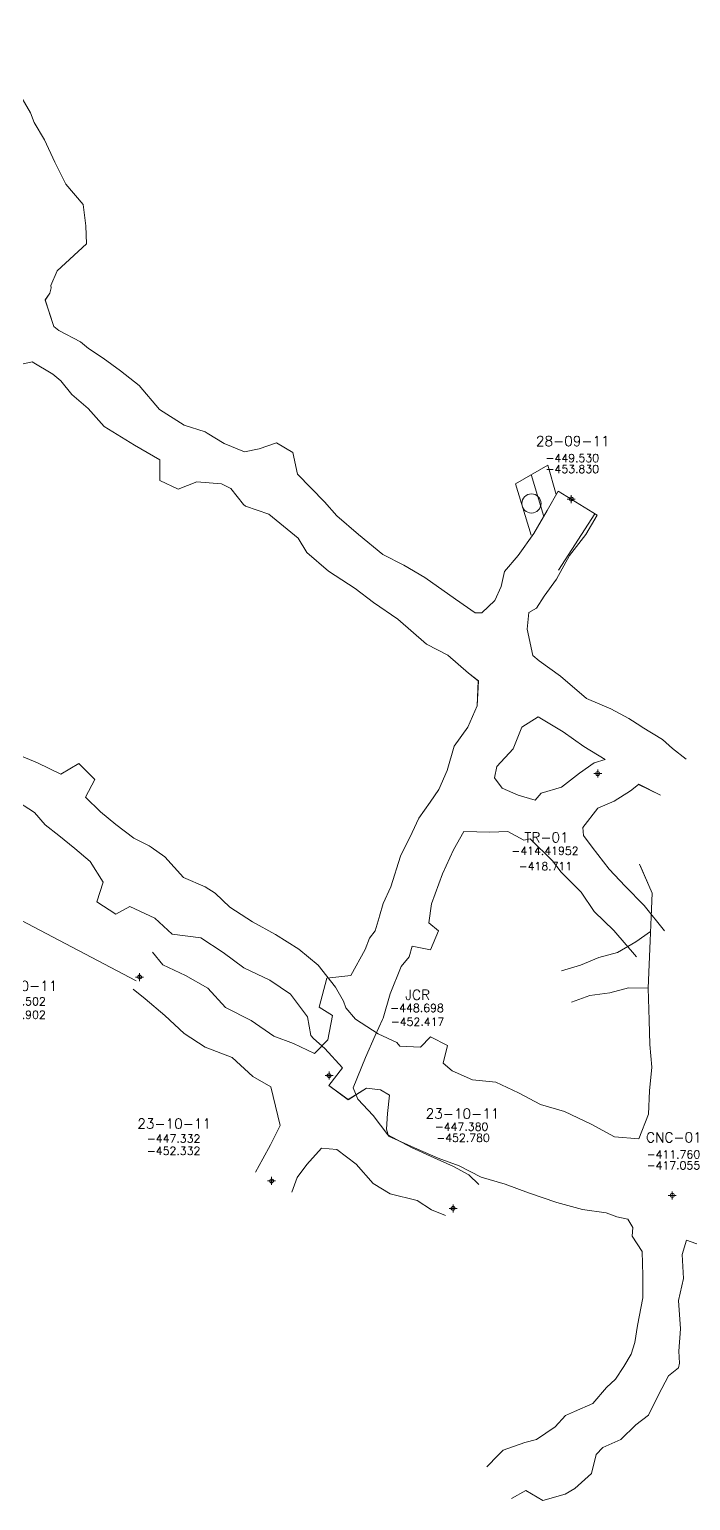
# Model space of a CAD drawing. Extents: x -47776 to 11079, y 0 to 10209.
# Drawn here: x 10874.8 to 10957.4, y 9702.2 to 9886 of the extents above; entities that cross this region are included whole.
import ezdxf
from ezdxf.enums import TextEntityAlignment as Align

# ---------------------------------------------------------------- set-up
doc = ezdxf.new("R2010")
doc.units = 0
doc.header["$MEASUREMENT"] = 0
doc.header["$PDMODE"] = 34
doc.header["$PDSIZE"] = 0.5
for name, color, linetype in [('F-480-7599-E-SCR', 5, 'Continuous'), ('F-480-7606-W-SCR', 5, 'Continuous'), ('R-480-7855-NE-SCR', 7, 'Continuous'), ('R-495-7699-SE-SCR', 204, 'Continuous'), ('XC-530-7632-SW-SCR', 4, 'Continuous')]:
    doc.layers.add(name, color=color, linetype=linetype)
doc.styles.add('ROMAND', font='ROMAND.SHX')
doc.styles.add('ROMANS', font='ROMANS.SHX', dxfattribs={"width": 2.5})

# ---------------------------------------------------------------- blocks, each defined once
blk = doc.blocks.new('F2')
at = {"lineweight": 0}
blk.add_point((0, 0), dxfattribs=at)
at = {"lineweight": 0, "style": 'ROMAND'}
for tag, height, p in [('NOMBRE', 1.25, (0.2, 6.62)), ('CIELO', 1, (0.14, 4.62)), ('PISO', 1, (0.14, 3.25))]:
    blk.add_attdef(tag, text='', height=height, dxfattribs=at).set_placement(p, align=Align.CENTER)
at = {"lineweight": 0, "style": 'ROMANS', "flags": 1}
for tag, p in [('MINA', (-0.07, -3.26)), ('LOCALIZACION', (-0.07, -4.93)), ('ESTRUCTURA', (-0.07, -6.62)), ('NIVEL', (-0.07, -8.29)), ('OBRA', (-0.07, -10.12)), ('FECHA', (-0.07, -11.79)), ('ATRAS', (-0.07, -13.48)), ('TOPOGRAFO', (2.67, -15.3))]:
    blk.add_attdef(tag, text='', height=1.25, dxfattribs=at).set_placement(p, align=Align.CENTER)

msp = doc.modelspace()

# ---------------------------------------------------------------- linework, layer by layer
at = {"color": 6, "linetype": 'Continuous', "lineweight": 0, "flags": 128}
msp.add_lwpolyline([(10940.57, 9827.91), (10939.52, 9831.56), (10935.5, 9829.23), (10937.44, 9822.79)], dxfattribs=at)
for points, elevation in [([(10939.01, 9825.15), (10937.46, 9830.37)], -449.67), ([(10940.82, 9828.32), (10945.67, 9825.32)], -449.53), ([(10945.41, 9825.48), (10940.86, 9818.42)], -449.53)]:
    msp.add_lwpolyline(points, dxfattribs=dict(at, elevation=elevation))
at = {"color": 4, "linetype": 'Continuous', "lineweight": 0, "flags": 128}
msp.add_lwpolyline([(10888.09, 9767.15), (10820.82, 9802.5)], dxfattribs=at)
at = {"color": 5, "linetype": 'Continuous', "lineweight": 0, "flags": 128}
for points, elevation in [([(10916.87, 9753.72), (10914.59, 9752.29)], -419.76), ([(10916.87, 9753.72), (10914.59, 9752.28)], -423.86)]:
    msp.add_lwpolyline(points, dxfattribs=dict(at, elevation=elevation))
at = {"color": 6, "linetype": 'Continuous', "lineweight": 0}
msp.add_circle((10937.47, 9826.77), 1.2, dxfattribs=at)
at = {"layer": 'F-480-7599-E-SCR', "color": 5, "linetype": 'Continuous', "lineweight": 0}
for points in [[(10952.08, 9750.49, -424.21), (10952.21, 9753.39, -424.21), (10952.53, 9756.35, -424.21), (10952.25, 9759.2, -424.13), (10952.18, 9762.22, -423.72), (10952.05, 9766.21, -423.08), (10952.18, 9769.18, -422.68), (10952.3, 9772.15, -422.18), (10952.43, 9775.12, -421.68), (10952.56, 9778.09, -421.28), (10950.97, 9781.7, -420.87)], [(10952.08, 9750.49, -420.31), (10952.21, 9753.39, -420.31), (10952.53, 9756.35, -420.51), (10952.25, 9759.2, -420.03), (10952.18, 9762.22, -419.22), (10952.05, 9766.21, -418.68), (10952.18, 9769.18, -418.28), (10952.3, 9772.15, -417.88), (10952.43, 9775.12, -417.48), (10952.56, 9778.09, -416.88), (10951.04, 9781.55, -416.67)], [(10941.24, 9768.37, -421.16), (10943.59, 9769.11, -421.01), (10945.91, 9770.04, -419.97), (10948.22, 9770.66, -419.13), (10950.51, 9772, -417.77), (10952.35, 9773.3, -417.75)], [(10941.24, 9768.37, -424.06), (10943.59, 9769.11, -423.81), (10945.91, 9770.04, -423.97), (10948.22, 9770.66, -423.43), (10950.51, 9772, -422.97), (10952.35, 9773.3, -422.65)], [(10942.46, 9764.46, -421.16), (10944.79, 9765.29, -421.01), (10947.28, 9765.65, -419.97), (10949.59, 9766.27, -419.13), (10952.05, 9766.21, -418.68), (10952.05, 9766.21, -418.68)], [(10942.46, 9764.46, -424.06), (10944.79, 9765.29, -423.81), (10947.28, 9765.65, -423.97), (10949.59, 9766.27, -423.43), (10952.05, 9766.21, -423.08), (10952.05, 9766.21, -423.08)], [(10950.06, 9735.24, -424.09), (10950.06, 9735.24, -424.09), (10950.16, 9736.3, -424.54), (10949.53, 9737.34, -424.62), (10948.15, 9737.67, -424.23)], [(10950.06, 9735.24, -420.29), (10950.06, 9735.24, -420.29), (10950.16, 9736.3, -420.34), (10949.53, 9737.34, -419.82), (10948.15, 9737.67, -419.33)], [(10950.41, 9721.96, -419.74), (10950.41, 9721.96, -419.74), (10950.41, 9721.96, -419.74), (10950.71, 9724.06, -419.68), (10951.38, 9727.52, -419.88), (10951.39, 9730.33, -420.06), (10951.32, 9733.34, -419.94), (10950.06, 9735.24, -420.29)], [(10950.41, 9721.96, -424.14), (10950.41, 9721.96, -424.14), (10950.41, 9721.96, -424.14), (10950.71, 9724.06, -424.28), (10951.38, 9727.52, -424.18), (10951.39, 9730.33, -424.36), (10951.32, 9733.34, -424.34), (10950.06, 9735.24, -424.09)], [(10955.86, 9718.79, -419.74), (10955.97, 9719.36, -419.47), (10955.89, 9720.87, -419.71), (10956.1, 9723.66, -419.68), (10955.86, 9727.18, -419.88), (10956.47, 9729.94, -420.06), (10956.3, 9732.96, -419.94), (10956.84, 9734.73, -420.29)], [(10955.86, 9718.79, -424.14), (10955.97, 9719.36, -424.07), (10955.89, 9720.87, -424.11), (10956.1, 9723.66, -424.28), (10955.86, 9727.18, -424.18), (10956.47, 9729.94, -424.36), (10956.3, 9732.96, -424.34), (10956.84, 9734.73, -424.09)], [(10956.84, 9734.73, -424.09), (10961.83, 9732.95, -424.25), (10963.81, 9733.43, -424.15), (10967.47, 9732.18, -424.05), (10970.42, 9733.21, -424.15), (10973.32, 9733.33, -424.25), (10976.03, 9733.25, -424.15), (10979.05, 9732.88, -424.15), (10979.23, 9732.01, -423.94), (10979.23, 9732.01, -423.94)], [(10956.84, 9734.73, -420.29), (10961.83, 9732.95, -419.75), (10963.81, 9733.43, -419.65), (10967.47, 9732.18, -419.75), (10970.42, 9733.21, -419.75), (10973.32, 9733.33, -419.75), (10976.03, 9733.25, -419.75), (10979.05, 9732.88, -420.15), (10979.23, 9732.01, -419.94), (10979.23, 9732.01, -419.94)], [(10946.86, 9716.32, -420.3), (10946.86, 9716.32, -420.3), (10947.97, 9717.36, -419.93), (10949.01, 9718.96, -420), (10949.92, 9720.51, -419.46), (10950.41, 9721.96, -419.74)], [(10946.86, 9716.32, -424.7), (10946.86, 9716.32, -424.7), (10947.97, 9717.36, -424.53), (10949.01, 9718.96, -424.4), (10949.92, 9720.51, -424.16), (10950.41, 9721.96, -424.14)], [(10950.5, 9711.67, -420.3), (10952.08, 9712.89, -420.37), (10952.9, 9714.5, -419.93), (10953.77, 9716.19, -420), (10954.59, 9717.8, -419.46), (10955.86, 9718.79, -419.74)], [(10950.5, 9711.67, -424.7), (10952.08, 9712.89, -424.57), (10952.9, 9714.5, -424.53), (10953.77, 9716.19, -424.4), (10954.59, 9717.8, -424.16), (10955.86, 9718.79, -424.14)], [(10931.92, 9706.4, -421.29), (10933.31, 9707.87, -421.09), (10933.96, 9708.5, -420.85), (10936.63, 9709.46, -420.71), (10938.1, 9709.85, -420.64), (10940.43, 9711.41, -420.3), (10941.74, 9712.82, -420.21), (10942.87, 9713.32, -420.35), (10945.13, 9714.33, -420.33), (10946.86, 9716.32, -420.3)], [(10931.92, 9706.4, -424.99), (10933.31, 9707.87, -424.89), (10933.96, 9708.5, -424.85), (10936.63, 9709.46, -424.81), (10938.1, 9709.85, -424.84), (10940.43, 9711.41, -424.8), (10941.74, 9712.82, -424.91), (10942.87, 9713.32, -424.85), (10945.13, 9714.33, -424.83), (10946.86, 9716.32, -424.7)], [(10935, 9702.47, -421.29), (10936.76, 9703.46, -421.09), (10938.89, 9702.2, -420.85), (10941.69, 9703, -420.71), (10942.91, 9703.7, -420.64), (10944.99, 9705.59, -420.3), (10945.56, 9707.94, -420.21), (10946.38, 9708.83, -420.35), (10948.64, 9709.84, -420.33), (10950.5, 9711.67, -420.3)], [(10935, 9702.47, -424.99), (10936.76, 9703.46, -424.89), (10938.89, 9702.2, -424.85), (10941.69, 9703, -424.81), (10942.91, 9703.7, -424.84), (10944.99, 9705.59, -424.8), (10945.56, 9707.94, -424.91), (10946.38, 9708.83, -424.85), (10948.64, 9709.84, -424.83), (10950.5, 9711.67, -424.7)]]:
    msp.add_polyline3d(points, dxfattribs=at)
at = {"layer": 'F-480-7606-W-SCR', "color": 5, "linetype": 'Continuous', "lineweight": 0}
for points in [[(10862.17, 9806.66, -417.82), (10862.17, 9806.66, -417.82), (10862.17, 9806.66, -417.82), (10863.15, 9805.25, -417.64), (10864.22, 9802.79, -417.88), (10865.82, 9799.84, -417.92), (10866.66, 9798.77, -418.14), (10866.63, 9798.67, -418.04), (10867.04, 9798.39, -418.04), (10867.23, 9798.01, -418.25), (10867.88, 9797.55, -418.26), (10869.56, 9796.75, -417.99), (10871.33, 9796.37, -418.11), (10872.76, 9795.61, -418.23), (10875.78, 9794.36, -418.28), (10878.69, 9792.94, -418.12), (10880.91, 9794.29, -418.55), (10882.93, 9792.28, -418.53)], [(10862.17, 9806.66, -422.02), (10862.17, 9806.66, -422.02), (10862.17, 9806.66, -422.02), (10863.15, 9805.25, -422.04), (10864.22, 9802.79, -422.18), (10865.82, 9799.84, -422.42), (10866.66, 9798.77, -422.34), (10866.63, 9798.67, -422.34), (10867.04, 9798.39, -422.34), (10867.23, 9798.01, -422.45), (10867.88, 9797.55, -422.46), (10869.56, 9796.75, -422.39), (10871.33, 9796.37, -422.51), (10872.76, 9795.61, -422.53), (10875.78, 9794.36, -422.48), (10878.69, 9792.94, -422.52), (10880.91, 9794.29, -422.5), (10882.93, 9792.28, -422.5)], [(10882.93, 9792.28, -418.53), (10881.74, 9790.06, -418.2), (10883.64, 9788.25, -418.18), (10885.57, 9786.65, -418.46), (10887.81, 9784.96, -418.15), (10889.7, 9784.01, -418.12), (10889.95, 9783.84, -418.12), (10891.67, 9782.63, -418.19), (10893.99, 9780.03, -418.7), (10896.71, 9778.86, -418.89)], [(10882.93, 9792.28, -422.5), (10881.74, 9790.06, -422.5), (10883.64, 9788.25, -422.48), (10885.57, 9786.65, -422.56), (10887.81, 9784.96, -422.65), (10889.7, 9784.01, -422.62), (10889.95, 9783.84, -422.62), (10891.67, 9782.63, -422.79), (10893.99, 9780.03, -422.8), (10896.71, 9778.86, -422.89)], [(10862.3, 9789.48, -417.8), (10862.3, 9789.48, -417.8), (10865.55, 9791.01, -417.99), (10867.84, 9791.37, -418.11), (10869.56, 9791.02, -418.23), (10872.69, 9789.93, -418.28), (10875.37, 9788.18, -418.12), (10876.72, 9786.63, -418.55), (10876.72, 9786.63, -418.55)], [(10862.3, 9789.48, -422.4), (10862.3, 9789.48, -422.4), (10865.55, 9791.01, -422.39), (10867.84, 9791.37, -422.51), (10869.56, 9791.02, -422.53), (10872.69, 9789.93, -422.48), (10875.37, 9788.18, -422.52), (10876.72, 9786.63, -422.5), (10876.72, 9786.63, -422.5)], [(10876.72, 9786.63, -418.55), (10878.42, 9785.31, -418.2), (10880.43, 9783.66, -418.18), (10882.36, 9782.06, -418.46), (10883.97, 9779.47, -418.15), (10883.19, 9777.01, -418.12), (10885.53, 9775.46, -418.12), (10887.31, 9776.4, -418.19), (10890.44, 9774.95, -418.7), (10892.58, 9772.96, -418.89)], [(10876.72, 9786.63, -422.5), (10878.42, 9785.31, -422.5), (10880.43, 9783.66, -422.48), (10882.36, 9782.06, -422.56), (10883.97, 9779.47, -422.65), (10883.19, 9777.01, -422.62), (10885.53, 9775.46, -422.62), (10887.31, 9776.4, -422.79), (10890.44, 9774.95, -422.8), (10892.58, 9772.96, -422.89)], [(10896.71, 9778.86, -418.89), (10896.71, 9778.86, -418.89), (10896.71, 9778.86, -418.89), (10897.98, 9778.07, -418.77), (10899.8, 9776.35, -418.67), (10902.61, 9774.52, -418.5), (10905.48, 9772.91, -418.73), (10908.43, 9771.08, -419.26), (10910.82, 9769.1, -419.39), (10913.01, 9766.33, -419.03), (10913.98, 9764.59, -419.31)], [(10896.71, 9778.86, -422.89), (10896.71, 9778.86, -422.89), (10896.71, 9778.86, -422.89), (10897.98, 9778.07, -422.87), (10899.8, 9776.35, -423.07), (10902.61, 9774.52, -423.3), (10905.48, 9772.91, -423.33), (10908.43, 9771.08, -423.36), (10910.82, 9769.1, -423.69), (10913.01, 9766.33, -423.83), (10913.98, 9764.59, -423.91)], [(10892.58, 9772.96, -418.89), (10892.58, 9772.96, -418.89), (10892.58, 9772.96, -418.89), (10892.58, 9772.96, -418.89), (10896.16, 9772.5, -418.67), (10898.96, 9770.67, -418.5), (10901.56, 9768.76, -418.73), (10904.79, 9767.23, -419.26), (10907.38, 9765.47, -419.39), (10909.51, 9762.63, -419.03), (10909.93, 9760.31, -419.31)], [(10892.58, 9772.96, -422.89), (10892.58, 9772.96, -422.89), (10892.58, 9772.96, -422.89), (10892.58, 9772.96, -422.89), (10896.16, 9772.5, -423.07), (10898.96, 9770.67, -423.3), (10901.56, 9768.76, -423.33), (10904.79, 9767.23, -423.36), (10907.38, 9765.47, -423.69), (10909.51, 9762.63, -423.83), (10909.93, 9760.31, -423.91)], [(10913.98, 9764.59, -419.31), (10913.98, 9764.59, -419.31), (10913.98, 9764.59, -419.31), (10914.28, 9763.77, -419.43), (10915.51, 9762.34, -419.28), (10918.34, 9760.52, -419.51), (10920.64, 9759.42, -419.72), (10921.05, 9758.99, -419.49)], [(10913.98, 9764.59, -423.91), (10913.98, 9764.59, -423.91), (10913.98, 9764.59, -423.91), (10914.28, 9763.77, -424.03), (10915.51, 9762.34, -423.78), (10918.34, 9760.52, -423.81), (10920.64, 9759.42, -423.82), (10921.05, 9758.99, -423.99)], [(10909.93, 9760.31, -419.31), (10909.93, 9760.31, -419.31), (10909.93, 9760.31, -419.31), (10910.23, 9759.91, -419.43), (10911.67, 9758.68, -419.28), (10913.85, 9756.25, -419.51), (10912.15, 9754.05, -419.72), (10914.59, 9752.29, -419.76)], [(10909.93, 9760.31, -423.91), (10909.93, 9760.31, -423.91), (10909.93, 9760.31, -423.91), (10910.23, 9759.91, -424.03), (10911.67, 9758.68, -423.78), (10913.85, 9756.25, -423.81), (10912.15, 9754.05, -423.82), (10914.59, 9752.28, -423.86)], [(10952.08, 9750.49, -420.31), (10950.9, 9747.38, -419.51), (10947.84, 9747.64, -419.26), (10944.94, 9749.24, -419.61), (10941.59, 9750.82, -419.85), (10938.6, 9751.7, -419.3), (10935.84, 9753.13, -419.65), (10933.04, 9754.47, -419.99), (10930.12, 9754.78, -420.05), (10927.56, 9755.91, -420), (10926.43, 9756.84, -419.98), (10926.98, 9759.07, -419.75), (10924.88, 9760.13, -419.75), (10923.61, 9758.85, -419.72), (10921.05, 9758.99, -419.49), (10921.05, 9758.99, -419.49)], [(10952.08, 9750.49, -424.21), (10950.9, 9747.38, -424.31), (10947.84, 9747.64, -424.36), (10944.94, 9749.24, -424.31), (10941.59, 9750.82, -424.15), (10938.6, 9751.7, -424.2), (10935.84, 9753.13, -424.25), (10933.04, 9754.47, -424.19), (10930.12, 9754.78, -424.05), (10927.56, 9755.91, -424), (10926.43, 9756.84, -423.98), (10926.98, 9759.07, -424.05), (10924.88, 9760.13, -424.05), (10923.61, 9758.85, -424.02), (10921.05, 9758.99, -423.99), (10921.05, 9758.99, -423.99)], [(10948.15, 9737.67, -419.33), (10946.83, 9738.14, -419.51), (10943.85, 9738.57, -419.26), (10940.63, 9739.45, -419.61), (10937.12, 9740.66, -419.85), (10934.21, 9741.73, -419.3), (10931.21, 9742.61, -419.65), (10928.45, 9744.04, -419.99), (10925.81, 9744.98, -420.05), (10923.25, 9746.11, -420), (10919.6, 9747.72, -419.98), (10919.36, 9748.6, -419.75), (10919.5, 9750.54, -419.75), (10919.72, 9752.85, -419.72), (10918.63, 9753.5, -419.49), (10916.87, 9753.72, -419.76)], [(10948.15, 9737.67, -424.23), (10946.83, 9738.14, -424.31), (10943.85, 9738.57, -424.36), (10940.63, 9739.45, -424.31), (10937.12, 9740.66, -424.15), (10934.21, 9741.73, -424.2), (10931.21, 9742.61, -424.25), (10928.45, 9744.04, -424.19), (10925.81, 9744.98, -424.05), (10923.25, 9746.11, -424), (10919.6, 9747.72, -423.98), (10919.36, 9748.6, -424.05), (10919.5, 9750.54, -424.05), (10919.72, 9752.85, -424.02), (10918.63, 9753.5, -423.99), (10916.87, 9753.72, -423.86)]]:
    msp.add_polyline3d(points, dxfattribs=at)
at = {"layer": 'R-480-7855-NE-SCR', "linetype": 'Continuous', "lineweight": 0}
for points in [[(10874.87, 9875.55, -441.91), (10873.08, 9878.67, -441.98), (10871.79, 9880.17, -442.27), (10872.72, 9881.57, -442.32), (10871.58, 9882.68, -442.37), (10870.08, 9881.84, -442.41), (10869.9, 9884.03, -442.77), (10867.68, 9885.99, -442.88), (10864.2, 9884.67, -443.97)], [(10874.87, 9875.55, -447.31), (10873.08, 9878.67, -447.18), (10871.79, 9880.17, -447.47), (10872.72, 9881.57, -447.72), (10871.58, 9882.68, -447.77), (10870.08, 9881.84, -447.91), (10869.9, 9884.03, -448.17), (10867.68, 9885.99, -448.28), (10864.2, 9884.67, -448.87)], [(10874.87, 9875.55, -447.31), (10875.33, 9874.38, -447.2), (10876.62, 9872.19, -446.91), (10877.91, 9869.41, -446.43), (10879.3, 9866.65, -445.84), (10881.46, 9864.12, -445.47), (10881.81, 9861.47, -444.83), (10881.9, 9859.19, -444.35), (10878.22, 9855.85, -443.81), (10877.42, 9854.01, -443.74), (10877.47, 9853.72, -443.69), (10877.29, 9853.06, -443.87)], [(10874.87, 9875.55, -441.91), (10875.33, 9874.38, -441.7), (10876.62, 9872.19, -441.31), (10877.91, 9869.41, -441.13), (10879.3, 9866.65, -440.14), (10881.46, 9864.12, -439.47), (10881.81, 9861.47, -440.43), (10881.9, 9859.19, -440.15), (10878.22, 9855.85, -439.01), (10877.42, 9854.01, -438.64), (10877.47, 9853.72, -438.59), (10877.29, 9853.06, -438.77)], [(10877.29, 9853.06, -438.77), (10876.7, 9852.22, -438.91)], [(10877.29, 9853.06, -443.87), (10876.71, 9852.18, -443.21)]]:
    msp.add_polyline3d(points, dxfattribs=at)
at = {"layer": 'R-495-7699-SE-SCR', "color": 5, "linetype": 'Continuous', "lineweight": 0}
for points in [[(10888.45, 9841.5, -440.45), (10886.13, 9843.35, -440.33), (10883.97, 9844.94, -439.75), (10882.12, 9846.12, -439.24), (10881.14, 9846.96, -439.06), (10878.42, 9848.36, -438.94), (10877.82, 9848.87, -439.03), (10876.7, 9852.22, -438.91)], [(10888.45, 9841.5, -445.75), (10886.13, 9843.35, -445.13), (10883.97, 9844.94, -444.65), (10882.12, 9846.12, -444.14), (10881.14, 9846.96, -443.86), (10878.42, 9848.36, -443.54), (10877.82, 9848.87, -443.43), (10876.71, 9852.18, -443.21)], [(10884.1, 9836.4, -440.45), (10882.1, 9838.64, -440.33), (10880.07, 9840.37, -439.75), (10878.67, 9842.09, -439.24), (10877.69, 9842.93, -439.06), (10875.11, 9844.48, -438.94), (10873.79, 9844.16, -439.03), (10873.18, 9844.81, -438.91)], [(10884.1, 9836.4, -445.75), (10882.1, 9838.64, -445.13), (10880.07, 9840.37, -444.65), (10878.67, 9842.09, -444.14), (10877.69, 9842.93, -443.86), (10875.11, 9844.48, -443.54), (10873.79, 9844.16, -443.43), (10873.18, 9844.81, -443.21)], [(10894.1, 9836.55, -442.24), (10890.99, 9838.49, -441.59), (10888.45, 9841.5, -440.45)], [(10894.1, 9836.55, -446.94), (10890.99, 9838.49, -446.39), (10888.45, 9841.5, -445.75)], [(10891.06, 9832.21, -442.24), (10887.89, 9834.07, -441.59), (10884.1, 9836.4, -440.45)], [(10891.06, 9832.21, -446.94), (10887.89, 9834.07, -446.39), (10884.1, 9836.4, -445.75)], [(10913.16, 9825.21, -444.84), (10911.62, 9826.99, -445.28), (10908.24, 9830.41, -444.73), (10907.65, 9833.13, -444.15), (10905.63, 9834.36, -444.11), (10905.63, 9834.36, -444.11), (10903.47, 9833.59, -443.81), (10901.61, 9833.2, -443.31), (10899.1, 9834.27, -442.78), (10896.98, 9835.55, -442.69), (10896.73, 9835.72, -442.64), (10894.1, 9836.55, -442.24)], [(10913.16, 9825.21, -449.84), (10911.62, 9826.99, -449.78), (10908.24, 9830.41, -448.93), (10907.65, 9833.13, -448.35), (10905.63, 9834.36, -448.31), (10905.63, 9834.36, -448.31), (10903.47, 9833.59, -447.91), (10901.61, 9833.2, -447.81), (10899.1, 9834.27, -447.48), (10896.98, 9835.55, -447.19), (10896.73, 9835.72, -447.14), (10894.1, 9836.55, -446.94)], [(10909.43, 9820.64, -444.84), (10908.35, 9822.44, -445.28), (10904.68, 9825.45, -444.73), (10901.75, 9826.45, -444.15), (10901.51, 9826.62, -444.11), (10901.51, 9826.62, -444.11), (10899.91, 9828.63, -443.81), (10898.75, 9829.22, -443.31), (10895.65, 9829.48, -442.78), (10893.34, 9828.56, -442.69), (10891.06, 9829.63, -442.64), (10891.06, 9832.21, -442.24)], [(10909.43, 9820.64, -449.84), (10908.35, 9822.44, -449.78), (10904.68, 9825.45, -448.93), (10901.75, 9826.45, -448.35), (10901.51, 9826.62, -448.31), (10901.51, 9826.62, -448.31), (10899.91, 9828.63, -447.91), (10898.75, 9829.22, -447.81), (10895.65, 9829.48, -447.48), (10893.34, 9828.56, -447.19), (10891.06, 9829.63, -447.14), (10891.06, 9832.21, -446.94)], [(10940.82, 9828.32, -449.53), (10939.43, 9825.89, -449.23), (10937.78, 9823.03, -449.61), (10935.83, 9820.25, -449.69), (10934.12, 9818.25, -449.7), (10933.68, 9816.4, -449.13)], [(10940.82, 9828.32, -453.83), (10939.43, 9825.89, -453.73), (10937.78, 9823.03, -453.51), (10935.83, 9820.25, -453.59), (10934.12, 9818.25, -453.7), (10933.68, 9816.4, -453.83)], [(10945.67, 9825.32, -449.53), (10944.28, 9822.89, -449.23), (10942.21, 9820.29, -449.61), (10940.59, 9817.3, -449.69), (10939.05, 9815.19, -449.7), (10938.1, 9813.67, -449.13)], [(10945.67, 9825.32, -453.83), (10944.28, 9822.89, -453.73), (10942.21, 9820.29, -453.51), (10940.59, 9817.3, -453.59), (10939.05, 9815.19, -453.7), (10938.1, 9813.67, -453.83)], [(10921.52, 9819.05, -451.28), (10918.92, 9820.39, -451.23), (10915.85, 9822.89, -450.5), (10913.16, 9825.21, -449.84)], [(10921.52, 9819.05, -447.68), (10918.92, 9820.39, -447.03), (10915.85, 9822.89, -446.3), (10913.16, 9825.21, -444.84)], [(10917.73, 9814.4, -447.68), (10915.44, 9816.13, -447.03), (10912.13, 9818.31, -446.3), (10909.43, 9820.64, -444.84)], [(10917.73, 9814.4, -451.28), (10915.44, 9816.13, -451.23), (10912.13, 9818.31, -450.5), (10909.43, 9820.64, -449.84)], [(10930.43, 9813.11, -448.54), (10927.97, 9814.81, -446.94), (10924.15, 9817.51, -447.66), (10921.52, 9819.05, -447.68)], [(10930.43, 9813.11, -453.44), (10927.97, 9814.81, -453.24), (10924.15, 9817.51, -452.76), (10921.52, 9819.05, -451.28)], [(10933.68, 9816.4, -449.13), (10933.68, 9816.4, -449.13), (10932.9, 9814.66, -449.15), (10931.28, 9813.12, -449.42), (10930.43, 9813.11, -448.54)], [(10933.68, 9816.4, -453.83), (10933.68, 9816.4, -453.83), (10932.9, 9814.66, -453.75), (10931.28, 9813.12, -453.62), (10930.43, 9813.11, -453.44)], [(10930.84, 9804.6, -449.12), (10930.81, 9804.61, -449.11), (10929.59, 9805.56, -448.49), (10927.02, 9807.82, -448.54), (10924.35, 9809.18, -446.94), (10920.79, 9812.3, -447.66), (10917.73, 9814.4, -447.68)], [(10930.84, 9804.6, -453.91), (10929.59, 9805.56, -453.79), (10927.02, 9807.82, -453.44), (10924.35, 9809.18, -453.24), (10920.79, 9812.3, -452.76), (10917.73, 9814.4, -451.28)], [(10938.1, 9813.67, -449.13), (10938.1, 9813.67, -449.13), (10937.13, 9813.13, -449.15), (10936.92, 9811.08, -449.42), (10937.63, 9807.76, -449.46)], [(10938.1, 9813.67, -453.83), (10938.1, 9813.67, -453.83), (10937.13, 9813.13, -453.75), (10936.92, 9811.08, -453.62), (10937.63, 9807.76, -453.96)], [(10938.43, 9807.1, -449.29), (10938.43, 9807.1, -449.29), (10937.63, 9807.76, -449.46)], [(10938.43, 9807.1, -453.89), (10938.43, 9807.1, -453.89), (10937.63, 9807.76, -453.96)], [(10947.38, 9801.13, -455.69), (10944.37, 9802.4, -454.97), (10941.11, 9805.2, -454.43), (10938.43, 9807.1, -453.89)], [(10947.38, 9801.13, -450.79), (10944.37, 9802.4, -450.57), (10941.11, 9805.2, -449.93), (10938.43, 9807.1, -449.29)], [(10944.03, 9796.39, -450.79), (10941.43, 9798.24, -450.57), (10938.31, 9800.11, -449.11), (10938.31, 9800.11, -449.11)], [(10944.03, 9796.39, -455.69), (10941.43, 9798.24, -454.97), (10938.33, 9800.13, -453.91), (10938.33, 9800.13, -453.91)], [(10956.79, 9794.83, -452.91), (10955.08, 9796.16, -452.53), (10953.83, 9797.29, -452.23), (10951.31, 9798.84, -451.5), (10951.14, 9798.95, -451.46), (10949.64, 9799.89, -451.05), (10947.38, 9801.13, -450.79)], [(10956.79, 9794.83, -457.41), (10955.08, 9796.16, -457.03), (10953.83, 9797.29, -456.93), (10951.31, 9798.84, -456.4), (10951.14, 9798.95, -456.36), (10949.64, 9799.89, -456.15), (10947.38, 9801.13, -455.69)], [(10946.7, 9794.8, -451.05), (10946.7, 9794.8, -451.05), (10944.03, 9796.39, -450.79)], [(10946.7, 9794.8, -456.15), (10944.03, 9796.39, -455.69)], [(10953.61, 9790.34, -457.41), (10950.86, 9791.67, -453.62)], [(10953.61, 9790.34, -452.91), (10950.9, 9791.7, -449.42)]]:
    msp.add_polyline3d(points, dxfattribs=at)
at = {"layer": 'XC-530-7632-SW-SCR', "color": 4, "linetype": 'Continuous', "lineweight": 0}
for points in [[(10923.42, 9787.46, -448.55), (10924.82, 9789.45, -448.77), (10925.91, 9791.04, -448.49), (10926.94, 9793.43, -448.21), (10927.83, 9796.44, -448.64), (10929.53, 9798.84, -448.67), (10930.69, 9801.5, -448.99), (10930.81, 9804.61, -449.11)], [(10923.42, 9787.46, -453.65), (10924.82, 9789.45, -453.47), (10925.91, 9791.04, -453.69), (10926.94, 9793.43, -453.61), (10927.83, 9796.44, -453.84), (10929.53, 9798.84, -453.97), (10930.69, 9801.5, -454.09), (10930.84, 9804.6, -453.91)], [(10933.15, 9793.89, -453.84), (10935.21, 9796.12, -453.97), (10936.29, 9798.82, -454.09), (10938.33, 9800.13, -453.91)], [(10933.15, 9793.89, -448.64), (10935.21, 9796.12, -448.67), (10936.29, 9798.82, -448.99), (10938.31, 9800.11, -449.11)], [(10946.7, 9794.8, -451.05), (10945.3, 9794.35, -449.41), (10943.49, 9793.06, -449.41), (10941.24, 9791.32, -449.61), (10938.7, 9790.56, -449.21)], [(10946.7, 9794.8, -456.15), (10945.3, 9794.35, -453.51), (10943.49, 9793.06, -453.51), (10941.24, 9791.32, -453.71), (10938.7, 9790.56, -453.71)], [(10938.7, 9790.56, -449.21), (10938.7, 9790.56, -449.21), (10938.7, 9790.56, -449.21), (10937.93, 9789.72, -448.7), (10935.8, 9790.32, -449.06), (10933.83, 9791.19, -449.1), (10932.87, 9792.5, -449.3), (10933.15, 9793.89, -448.64)], [(10938.7, 9790.56, -453.71), (10938.7, 9790.56, -453.71), (10938.7, 9790.56, -453.71), (10937.93, 9789.72, -453.2), (10935.8, 9790.32, -453.06), (10933.83, 9791.19, -453.1), (10932.87, 9792.5, -453.3), (10933.15, 9793.89, -453.84)], [(10950.9, 9791.7, -449.42), (10949.84, 9790.85, -449.51), (10947.8, 9789.56, -449.41), (10945.76, 9788.72, -449.41), (10943.88, 9786.27, -449.61), (10943.88, 9786.27, -449.61)], [(10950.86, 9791.67, -453.62), (10949.84, 9790.85, -453.61), (10947.8, 9789.56, -453.51), (10945.76, 9788.72, -453.51), (10943.88, 9786.27, -453.71), (10943.88, 9786.27, -453.71)], [(10917.23, 9772.45, -452.99), (10917.95, 9773.4, -453.32), (10918.43, 9775.05, -453.32), (10918.51, 9775.23, -453.32), (10918.94, 9776.78, -453.22), (10919.92, 9778.87, -453.23), (10921.1, 9782.71, -453.23), (10922.57, 9785.67, -453.34), (10923.42, 9787.46, -453.65)], [(10917.23, 9772.45, -448.49), (10917.95, 9773.4, -448.92), (10918.43, 9775.05, -448.42), (10918.51, 9775.23, -448.42), (10918.94, 9776.78, -448.32), (10919.92, 9778.87, -448.63), (10921.1, 9782.71, -448.33), (10922.57, 9785.67, -448.54), (10923.42, 9787.46, -448.55)], [(10922.21, 9770.12, -452.99), (10922.56, 9771.47, -453.32), (10924.86, 9770.99, -453.32), (10925.86, 9773.37, -453.32), (10924.66, 9774.38, -453.22), (10924.99, 9776.74, -453.23), (10926.36, 9780.5, -453.23), (10927.73, 9783.51, -453.34), (10929.04, 9785.79, -453.58)], [(10922.21, 9770.12, -448.49), (10922.56, 9771.47, -448.92), (10924.86, 9770.99, -448.42), (10925.86, 9773.37, -448.42), (10924.66, 9774.38, -448.32), (10924.99, 9776.74, -448.63), (10926.36, 9780.5, -448.33), (10927.73, 9783.51, -448.54), (10929.04, 9785.78, -448.63)], [(10937.32, 9784.87, -453.39), (10936.52, 9784.72, -453.2), (10934.52, 9785.8, -453.06), (10932.29, 9785.7, -453.1), (10929.04, 9785.79, -453.58), (10929.04, 9785.79, -453.58)], [(10937.32, 9784.87, -449.14), (10936.52, 9784.72, -448.7), (10934.52, 9785.8, -449.06), (10932.29, 9785.7, -449.1), (10929.04, 9785.78, -448.63), (10929.04, 9785.78, -448.63)], [(10950.61, 9770.12, -449.1), (10947.76, 9773.42, -449.11), (10945.3, 9775.8, -449.25), (10943.69, 9778.23, -449.37), (10941.17, 9780.69, -449.81), (10940.11, 9782.14, -449.88), (10937.32, 9784.87, -449.14)], [(10950.61, 9770.12, -453.2), (10947.76, 9773.42, -453.21), (10945.3, 9775.8, -453.35), (10943.69, 9778.23, -453.57), (10941.17, 9780.69, -453.61), (10940.11, 9782.14, -453.68), (10937.32, 9784.87, -453.39)], [(10954.1, 9773.36, -449.1), (10951.55, 9776.53, -449.11), (10949.17, 9778.97, -449.25), (10947.18, 9781.08, -449.37), (10945.04, 9783.85, -449.81), (10943.98, 9785.31, -449.88), (10943.88, 9786.27, -449.61)], [(10954.1, 9773.36, -453.2), (10951.55, 9776.53, -453.21), (10949.17, 9778.97, -453.35), (10947.18, 9781.08, -453.57), (10945.04, 9783.85, -453.61), (10943.98, 9785.31, -453.68), (10943.88, 9786.27, -453.71)], [(10910.37, 9758.05, -448.27), (10912.05, 9759.76, -448.79), (10912.6, 9762.81, -448.66), (10910.95, 9763.84, -448.1), (10911.92, 9767.47, -448.11), (10914.93, 9767.79, -448.58), (10916.69, 9771.05, -448.46), (10917.23, 9772.45, -448.49)], [(10910.37, 9758.05, -452.47), (10912.05, 9759.76, -452.69), (10912.6, 9762.81, -452.66), (10910.95, 9763.84, -452.7), (10911.92, 9767.47, -452.71), (10914.93, 9767.79, -452.68), (10916.69, 9771.05, -452.86), (10917.23, 9772.45, -452.99)], [(10890.12, 9770.71, -447.5), (10891.44, 9769.12, -447.51), (10894.24, 9767.78, -446.82), (10897.03, 9766.22, -446.73), (10899.27, 9763.82, -447.54), (10902.47, 9762.16, -448.25), (10905.3, 9760.23, -448.56), (10907.75, 9759.3, -448.26), (10910.37, 9758.05, -448.27)], [(10890.12, 9770.71, -451.9), (10891.44, 9769.12, -452.01), (10894.24, 9767.78, -452.12), (10897.03, 9766.22, -452.23), (10899.27, 9763.82, -452.54), (10902.47, 9762.16, -452.45), (10905.3, 9760.23, -452.36), (10907.75, 9759.3, -452.36), (10910.37, 9758.05, -452.47)], [(10915.78, 9752.34, -448.26), (10915.19, 9753.75, -448.6), (10916.75, 9757.55, -448.79), (10917.94, 9760.3, -448.66), (10918.87, 9762.3, -448.1), (10918.96, 9762.48, -448.11), (10919.82, 9765.49, -448.58), (10921.21, 9768.93, -448.46), (10922.21, 9770.12, -448.49)], [(10915.78, 9752.34, -452.56), (10915.19, 9753.75, -452.6), (10916.75, 9757.55, -452.69), (10917.94, 9760.3, -452.66), (10918.87, 9762.3, -452.7), (10918.96, 9762.48, -452.71), (10919.82, 9765.49, -452.68), (10921.21, 9768.93, -452.86), (10922.21, 9770.12, -452.99)], [(10887.73, 9766.1, -447.5), (10889.23, 9764.87, -447.51), (10891.66, 9762.82, -446.82), (10894.08, 9760.54, -446.73), (10896.69, 9758.85, -447.54), (10900.07, 9757.54, -448.25), (10902.67, 9755.17, -448.56), (10904.93, 9753.89, -448.26), (10906.07, 9749.08, -447.95)], [(10887.73, 9766.1, -451.9), (10889.23, 9764.87, -452.01), (10891.66, 9762.82, -452.12), (10894.08, 9760.54, -452.23), (10896.69, 9758.85, -452.54), (10900.07, 9757.54, -452.45), (10902.67, 9755.17, -452.36), (10904.93, 9753.89, -452.36), (10906.07, 9749.08, -452.35)], [(10930.9, 9741.7, -447.38), (10929.67, 9742.88, -447.45), (10927.73, 9743.94, -447.91), (10924.87, 9745.24, -447.96), (10922.5, 9746.31, -447.62), (10919.52, 9747.9, -447.96), (10917.69, 9750.3, -448.01), (10915.78, 9752.34, -448.26)], [(10930.9, 9741.7, -452.78), (10929.67, 9742.88, -453.05), (10927.73, 9743.94, -452.91), (10924.87, 9745.24, -452.86), (10922.5, 9746.31, -452.72), (10919.52, 9747.9, -452.76), (10917.69, 9750.3, -452.51), (10915.78, 9752.34, -452.56)], [(10902.99, 9743.24, -447.33), (10903.9, 9744.91, -447.84), (10904.86, 9746.66, -448.04), (10906.07, 9749.08, -447.95)], [(10902.99, 9743.24, -452.33), (10903.9, 9744.91, -452.44), (10904.86, 9746.66, -452.34), (10906.07, 9749.08, -452.35)], [(10907.55, 9740.74, -447.33), (10908.2, 9742.55, -447.84), (10909.42, 9744.17, -448.04), (10911.24, 9746.25, -447.95)], [(10907.55, 9740.74, -452.33), (10908.2, 9742.55, -452.44), (10909.42, 9744.17, -452.34), (10911.24, 9746.25, -452.35)], [(10926.74, 9737.82, -447.38), (10924.99, 9738.51, -447.45), (10923.19, 9739.71, -447.91), (10919.83, 9740.53, -447.96), (10917.68, 9741.81, -447.62), (10915.57, 9744.21, -447.96), (10913.16, 9746.07, -448.01), (10911.24, 9746.25, -447.95)], [(10926.74, 9737.82, -452.78), (10924.99, 9738.51, -453.05), (10923.19, 9739.71, -452.91), (10919.83, 9740.53, -452.86), (10917.68, 9741.81, -452.72), (10915.57, 9744.21, -452.76), (10913.16, 9746.07, -452.51), (10911.24, 9746.25, -452.35)]]:
    msp.add_polyline3d(points, dxfattribs=at)

# ---------------------------------------------------------------- block references
at = {"color": 4, "linetype": 'Continuous', "lineweight": 0}
for p, values in [((10942.44, 9827.32, -449.53), {'NOMBRE': '28-09-11', 'CIELO': '-449.530', 'PISO': '-453.830'}), ((10955.07, 9740.33, -411.76), {'NOMBRE': 'CNC-01', 'CIELO': '-411.760', 'PISO': '-417.055'})]:
    msp.add_blockref('F2', p, dxfattribs=at).add_auto_attribs(values)
ref = msp.add_blockref('F2', (10888.51, 9767.6, -447.5), dxfattribs=at)
ref.add_attrib('NOMBRE', '23-10-11', dxfattribs={"lineweight": 0, "height": 1.25, "style": 'ROMAND'}).set_placement((10873.64, 9765.87, -447.5), align=Align.CENTER)
ref.add_attrib('CIELO', '-447.502', dxfattribs={"lineweight": 0, "height": 1, "style": 'ROMAND'}).set_placement((10873.45, 9764.07, -447.5), align=Align.CENTER)
ref.add_attrib('PISO', '-451.902', dxfattribs={"lineweight": 0, "height": 1, "style": 'ROMAND'}).set_placement((10873.45, 9762.4, -447.5), align=Align.CENTER)
ref = msp.add_blockref('F2', (10912.2, 9755.3, -448.7), dxfattribs=at)
ref.add_attrib('NOMBRE', 'JCR', dxfattribs={"lineweight": 0, "height": 1.25, "style": 'ROMAND'}).set_placement((10923.25, 9764.76, -448.7), align=Align.CENTER)
ref.add_attrib('CIELO', '-448.698', dxfattribs={"lineweight": 0, "height": 1, "style": 'ROMAND'}).set_placement((10923.18, 9763.24, -448.7), align=Align.CENTER)
ref.add_attrib('PISO', '-452.417', dxfattribs={"lineweight": 0, "height": 1, "style": 'ROMAND'}).set_placement((10923.25, 9761.53, -448.7), align=Align.CENTER)
ref = msp.add_blockref('F2', (10905, 9742.14, -447.33), dxfattribs=at)
ref.add_attrib('NOMBRE', '23-10-11', dxfattribs={"lineweight": 0, "height": 1.25, "style": 'ROMAND'}).set_placement((10892.84, 9748.67, -447.33), align=Align.CENTER)
ref.add_attrib('CIELO', '-447.332', dxfattribs={"lineweight": 0, "height": 1, "style": 'ROMAND'}).set_placement((10892.77, 9746.92, -447.33), align=Align.CENTER)
ref.add_attrib('PISO', '-452.332', dxfattribs={"lineweight": 0, "height": 1, "style": 'ROMAND'}).set_placement((10892.77, 9745.39, -447.33), align=Align.CENTER)
ref = msp.add_blockref('F2', (10927.69, 9738.7, -447.38), dxfattribs=at)
ref.add_attrib('NOMBRE', '23-10-11', dxfattribs={"lineweight": 0, "height": 1.25, "style": 'ROMAND'}).set_placement((10928.87, 9749.92, -447.38), align=Align.CENTER)
ref.add_attrib('CIELO', '-447.380', dxfattribs={"lineweight": 0, "height": 1, "style": 'ROMAND'}).set_placement((10928.75, 9748.41, -447.38), align=Align.CENTER)
ref.add_attrib('PISO', '-452.780', dxfattribs={"lineweight": 0, "height": 1, "style": 'ROMAND'}).set_placement((10928.93, 9747.02, -447.38), align=Align.CENTER)
at = {"layer": 'F-480-7599-E-SCR', "color": 8, "linetype": 'Continuous', "lineweight": 0}
ref = msp.add_blockref('F2', (10945.75, 9793.03, -414.42), dxfattribs=at)
ref.add_attrib('NOMBRE', 'TR-01', dxfattribs={"layer": '0', "lineweight": 0, "height": 1.25, "style": 'ROMAND'}).set_placement((10939.36, 9784.43, -414.42), align=Align.CENTER)
ref.add_attrib('CIELO', '-414.41952', dxfattribs={"layer": '0', "lineweight": 0, "height": 1, "style": 'ROMAND'}).set_placement((10939.17, 9782.88, -414.42), align=Align.CENTER)
ref.add_attrib('PISO', '-418.711', dxfattribs={"layer": '0', "lineweight": 0, "height": 1, "style": 'ROMAND'}).set_placement((10939.23, 9780.96, -414.42), align=Align.CENTER)

doc.saveas('drawing.dxf')
